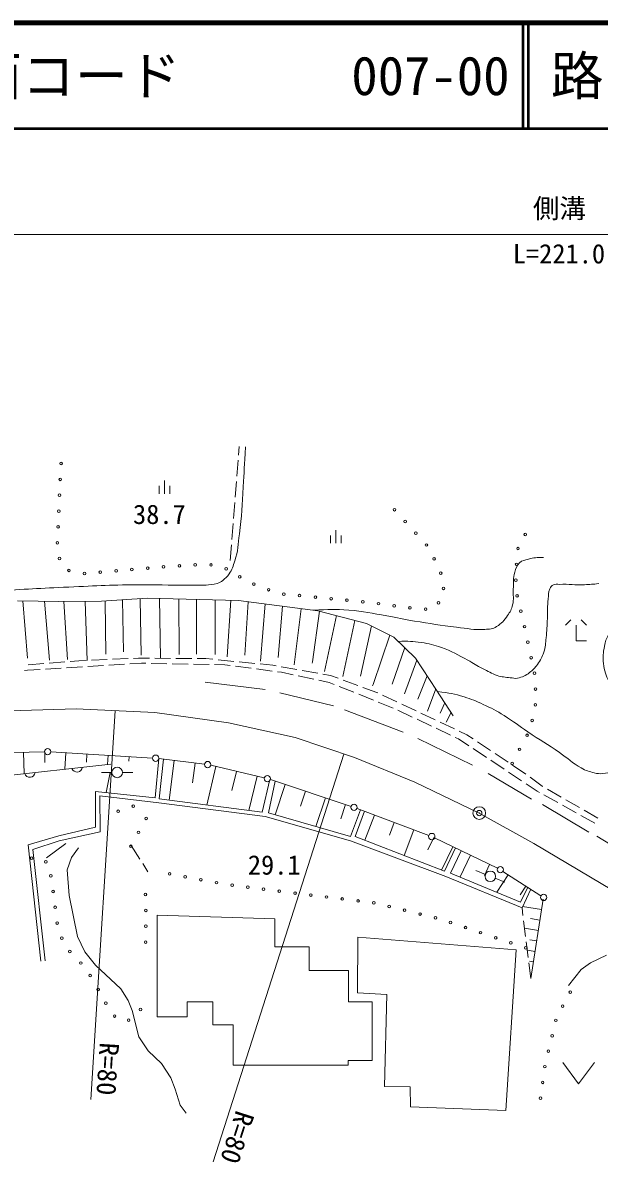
# Model space of a CAD drawing. Units: millimetres at full size, sheet at 1:1000; details may follow other scales. Extents: x 40000 to 680000, y 20000 to 380000.
# Drawn here: x 130460 to 184958, y 272259 to 380000 of the extents above; entities that cross this region are included whole.
import ezdxf
from ezdxf.enums import TextEntityAlignment as Align

# ---------------------------------------------------------------- set-up
doc = ezdxf.new("R2010")
doc.units = ezdxf.units.MM
doc.header["$LTSCALE"] = 1000
doc.header["$PDMODE"] = 32
doc.header["$PDSIZE"] = 500
doc.linetypes.add('CHAIN', pattern=[18.5, 12, -1.5, 3.5, -1.5])
for name, color, linetype, lineweight in [('M-BGD', 7, 'Continuous', 13), ('M-BMK', 2, 'CHAIN', 13), ('M-BMK-SRVR', 3, 'Continuous', 13), ('M-STR-HTXT', 7, 'Continuous', 13), ('M-TTL', 2, 'Continuous', 140), ('M-TTL-LINE', 7, 'Continuous', 50)]:
    doc.layers.add(name, color=color, linetype=linetype, lineweight=lineweight)
doc.layers.add('M-BGD-HTXT', color=7, linetype='Continuous')
doc.layers.add('M-TTL-TXT', color=7, linetype='Continuous')
doc.styles.add('ＭＳ ゴシック', font='')
doc.styles.get('ＭＳ ゴシック').set_extended_font_data('MS Gothic')

msp = doc.modelspace()

# ---------------------------------------------------------------- linework, layer by layer
at = {"layer": 'M-BGD'}
for p, q in [((150865, 339163), (150930, 339968)), ((150705, 337170), (150825, 338665)), ((143362, 336255), (143362, 335505)), ((143862, 335505), (143862, 336755)), ((144362, 336255), (144362, 335505)), ((150545, 335176), (150665, 336671)), ((150385, 333182), (150505, 334678)), ((150225, 331189), (150345, 332684)), ((160056, 330826), (160056, 332076)), ((159556, 331576), (159556, 330826)), ((160556, 331576), (160556, 330826)), ((150065, 329195), (150185, 330690)), ((133856, 325326), (129961, 325398)), ((130461, 325389), (130916, 319981)), ((142217, 325627), (137907, 325346)), ((139885, 325475), (139969, 320566)), ((141544, 325583), (141643, 320243)), ((150868, 325429), (142217, 325627)), ((143387, 325600), (143475, 319962)), ((145205, 325559), (145240, 320318)), ((146868, 325521), (146871, 320349)), ((148641, 325480), (148644, 320309)), ((150119, 325447), (149779, 320089)), ((158356, 324443), (150868, 325429)), ((132510, 325351), (132993, 319797)), ((137907, 325346), (133856, 325326)), ((134327, 325328), (134696, 319852)), ((136363, 325338), (136545, 319759)), ((138238, 325368), (138324, 320358)), ((151783, 325309), (151461, 320255)), ((153371, 325099), (152947, 319705)), ((155008, 324884), (154608, 320027)), ((156113, 319345), (156789, 324649)), ((157847, 319636), (158526, 324399)), ((162967, 323259), (158356, 324443)), ((159000, 318701), (160122, 323990)), ((160713, 318255), (161867, 323541)), ((165543, 321971), (162967, 323259)), ((182266, 323606), (181766, 323106)), ((183766, 323106), (183266, 323606)), ((162375, 318286), (163415, 323035)), ((163594, 317476), (165170, 322158)), ((182766, 321606), (182766, 323106)), ((167579, 319987), (165543, 321971)), ((183766, 321606), (182766, 321606)), ((165380, 317524), (166566, 320974)), ((132104, 318914), (130890, 318840)), ((130957, 319340), (132453, 319459)), ((134101, 319035), (132603, 318944)), ((132951, 319499), (134446, 319619)), ((136097, 319156), (134600, 319065)), ((134945, 319659), (135743, 319723)), ((135743, 319723), (136441, 319754)), ((138093, 319277), (136596, 319186)), ((136941, 319777), (138439, 319844)), ((140090, 319398), (138592, 319307)), ((138939, 319867), (140437, 319934)), ((141686, 319494), (140589, 319428)), ((140937, 319956), (141398, 319977)), ((141398, 319977), (142436, 319970)), ((142087, 319487), (141686, 319494)), ((144086, 319452), (142587, 319478)), ((142936, 319966), (144436, 319955)), ((146086, 319416), (144586, 319443)), ((144936, 319951), (146436, 319940)), ((148086, 319380), (146586, 319407)), ((146936, 319937), (147777, 319931)), ((147777, 319931), (148433, 319866)), ((149553, 319354), (148586, 319371)), ((148931, 319817), (150423, 319669)), ((150081, 319284), (149553, 319354)), ((152063, 319018), (150576, 319217)), ((150921, 319620), (152414, 319473)), ((154046, 318753), (152559, 318952)), ((152911, 319423), (154086, 319307)), ((154086, 319307), (154401, 319252)), ((154893, 319165), (156370, 318904)), ((157816, 319491), (157847, 319636)), ((166564, 316617), (167723, 319770)), ((169583, 316965), (167579, 319987)), ((130890, 318840), (130608, 318815)), ((154912, 318637), (154541, 318687)), ((156014, 318406), (154912, 318637)), ((157971, 317994), (156503, 318303)), ((156863, 318817), (158340, 318556)), ((159430, 317687), (158460, 317891)), ((158832, 318469), (159554, 318341)), ((159554, 318341), (160274, 318078)), ((160744, 317906), (162152, 317389)), ((167797, 316084), (168692, 318308)), ((147713, 317718), (153384, 317012)), ((159902, 317496), (159430, 317687)), ((161756, 316746), (160365, 317309)), ((162621, 317217), (163932, 316737)), ((163524, 317365), (163594, 317476)), ((168738, 314970), (169500, 317091)), ((171162, 314535), (169583, 316965)), ((154765, 316700), (159823, 315485)), ((163610, 315997), (162219, 316559)), ((163932, 316737), (164026, 316693)), ((165464, 315247), (164074, 315809)), ((164479, 316480), (165836, 315842)), ((169936, 314762), (170367, 315758)), ((160892, 315101), (166428, 312993)), ((167281, 314411), (165924, 315051)), ((166289, 315630), (167647, 314992)), ((168099, 314779), (169457, 314141)), ((170483, 313917), (170971, 314829)), ((169089, 313557), (167733, 314197)), ((169909, 313929), (171267, 313291)), ((170898, 312703), (169541, 313344)), ((171659, 312344), (171350, 312490)), ((171719, 313078), (172454, 312733)), ((172454, 312733), (173027, 312351)), ((167799, 312390), (172971, 309877)), ((172624, 311704), (171659, 312344)), ((174291, 310598), (173041, 311427)), ((173443, 312074), (174692, 311243)), ((127088, 311016), (132512, 311137)), ((130537, 311093), (130582, 309058)), ((132536, 311138), (132559, 310120)), ((133111, 311126), (142722, 310539)), ((134533, 311038), (134437, 309485)), ((136529, 310915), (136481, 310139)), ((138525, 310793), (138472, 309932)), ((140522, 310670), (140495, 310240)), ((142982, 306781), (143319, 310484)), ((143319, 310484), (147646, 309955)), ((143768, 310429), (143363, 306686)), ((144761, 310308), (144303, 306564)), ((175958, 309493), (174708, 310322)), ((175108, 310966), (176357, 310135)), ((146746, 310065), (146517, 308193)), ((148716, 309736), (147859, 306100)), ((148236, 309850), (153291, 308658)), ((150662, 309278), (150234, 307459)), ((177624, 308388), (176374, 309217)), ((176773, 309858), (178021, 309026)), ((138885, 309177), (137899, 309177)), ((138342, 307276), (138727, 309177)), ((139885, 309177), (140870, 309177)), ((152609, 308819), (151846, 305579)), ((153086, 305418), (153819, 308511)), ((154328, 308343), (153688, 305369)), ((153868, 308495), (161496, 305969)), ((174446, 309077), (178548, 306647)), ((178422, 308727), (179557, 307873)), ((137321, 304008), (137342, 307383)), ((137342, 307383), (142982, 306781)), ((155277, 308028), (154335, 305182)), ((157176, 307400), (156704, 305977)), ((179106, 307405), (178041, 308111)), ((179300, 307297), (179106, 307405)), ((179557, 307873), (179626, 307834)), ((180061, 307586), (181364, 306845)), ((137744, 306981), (143311, 306290)), ((137760, 303578), (137744, 306981)), ((143311, 306290), (153379, 305003)), ((143363, 306686), (153086, 305418)), ((159074, 306771), (158180, 304071)), ((160973, 306143), (160526, 304792)), ((179587, 306138), (183980, 303521)), ((181047, 306323), (179737, 307053)), ((182794, 305349), (181484, 306080)), ((181799, 306598), (183103, 305856)), ((153379, 305003), (161458, 302709)), ((153688, 305369), (161438, 303129)), ((161438, 303129), (162381, 305650)), ((162763, 305506), (161881, 303122)), ((162062, 305769), (168847, 303223)), ((163699, 305155), (162802, 302764)), ((184541, 304376), (183231, 305106)), ((183538, 305609), (184841, 304867)), ((133852, 303196), (137321, 304008)), ((165572, 304452), (165123, 303257)), ((130965, 302347), (133852, 303196)), ((133893, 302705), (137760, 303578)), ((161881, 303122), (170318, 299844)), ((167444, 303749), (166531, 301316)), ((169309, 303030), (168744, 301859)), ((169398, 302987), (175338, 300117)), ((184728, 303157), (189401, 300301)), ((132173, 291341), (130965, 302347)), ((131417, 301894), (133893, 302705)), ((132570, 291384), (131417, 301894)), ((134527, 302460), (132689, 301100)), ((135737, 302062), (135058, 301155)), ((140721, 302261), (141528, 300996)), ((161458, 302709), (170466, 299346)), ((171110, 302159), (170043, 299951)), ((170318, 299844), (171357, 302040)), ((171891, 301782), (170910, 299667)), ((135058, 301155), (134650, 299964)), ((172792, 301347), (171802, 299299)), ((134650, 299964), (134858, 297548)), ((141797, 300575), (142291, 299800)), ((170910, 299667), (177525, 296936)), ((174199, 299543), (173282, 299904)), ((174593, 300477), (174098, 299453)), ((175861, 299825), (179453, 297530)), ((170466, 299346), (177661, 296394)), ((175130, 299177), (176047, 298816)), ((176343, 299517), (175285, 297861)), ((134858, 297548), (135630, 293690)), ((178029, 298440), (177500, 297612)), ((177525, 296936), (178196, 298333)), ((178480, 298152), (177661, 296394)), ((177751, 295662), (177661, 296394)), ((179515, 296218), (177712, 296504)), ((178485, 289708), (179671, 297206)), ((143155, 286083), (143155, 295695)), ((143155, 295695), (154300, 295339)), ((154300, 295339), (154300, 292694)), ((179359, 295231), (178458, 295373)), ((177996, 293677), (177813, 295166)), ((179203, 294243), (177901, 294449)), ((135630, 293690), (136315, 292225)), ((162097, 288355), (162125, 293610)), ((162125, 293610), (177101, 292415)), ((178241, 291692), (178057, 293181)), ((179046, 293255), (178396, 293358)), ((136315, 292225), (137343, 290979)), ((154300, 292694), (157551, 292694)), ((157551, 292694), (157551, 290479)), ((177101, 292415), (176143, 277226)), ((178890, 292268), (178155, 292384)), ((137343, 290979), (139742, 288725)), ((178485, 289708), (178302, 291196)), ((178734, 291280), (178367, 291338)), ((183256, 290560), (184134, 291200)), ((184134, 291200), (185637, 291913)), ((157551, 290479), (161262, 290479)), ((161262, 290479), (161262, 287508)), ((182065, 289049), (183256, 290560)), ((139742, 288725), (140428, 287635)), ((164887, 288194), (162097, 288355)), ((164644, 279519), (164887, 288194)), ((140428, 287635), (140791, 286679)), ((140791, 286679), (141446, 284187)), ((148420, 287506), (146001, 287506)), ((146001, 287506), (146001, 286083)), ((148420, 285325), (148420, 287506)), ((161262, 287508), (163506, 287508)), ((163506, 287508), (163506, 281949)), ((146001, 286083), (143155, 286083)), ((150363, 285325), (148420, 285325)), ((150363, 281513), (150363, 285325)), ((141446, 284187), (142308, 282878)), ((142308, 282878), (143575, 281663)), ((143575, 281663), (144468, 280313)), ((161226, 281513), (150363, 281513)), ((163506, 281949), (161226, 281949)), ((161226, 281949), (161226, 281513)), ((181508, 281758), (183008, 279758)), ((183008, 279758), (184508, 281758)), ((144468, 280313), (144873, 279253)), ((144873, 279253), (145351, 277727)), ((167076, 279462), (164644, 279519)), ((167118, 277588), (167076, 279462)), ((145351, 277727), (145901, 276989)), ((176143, 277226), (167118, 277588))]:
    msp.add_line(p, q, dxfattribs=at)
msp.add_lwpolyline([(80414, 297817), (87499, 300993), (93294, 302909), (104511, 305791), (112814, 307817), (115385, 307521), (127957, 308767), (138784, 309967)], dxfattribs=at)
for centre, radius in [((134076, 338365), 125), ((134005, 336867), 125), ((133935, 335368), 125), ((165600, 334001), 125), ((133864, 333870), 125), ((166606, 332889), 125), ((133793, 332372), 125), ((167613, 331777), 125), ((133725, 330873), 125), ((168619, 330664), 125), ((177971, 331655), 125), ((177279, 330324), 125), ((133939, 329389), 125), ((143767, 328602), 125), ((145264, 328697), 125), ((146761, 328789), 125), ((148255, 328780), 125), ((169341, 329364), 125), ((177152, 328838), 125), ((134823, 328270), 125), ((136293, 327977), 125), ((137788, 328102), 125), ((139283, 328227), 125), ((140777, 328352), 125), ((142272, 328477), 125), ((149681, 328416), 125), ((150970, 327649), 125), ((169970, 328003), 125), ((152305, 326976), 125), ((153706, 326439), 125), ((170238, 326569), 125), ((177071, 327340), 125), ((155136, 326027), 125), ((156629, 325882), 125), ((158122, 325737), 125), ((159615, 325592), 125), ((161108, 325447), 125), ((162601, 325301), 125), ((177190, 325862), 125), ((164090, 325121), 125), ((165576, 324921), 125), ((167063, 324720), 125), ((168550, 324596), 125), ((169768, 325202), 125), ((177553, 324407), 125), ((177905, 322949), 125), ((178217, 321481), 125), ((178528, 320014), 125), ((178840, 318547), 125), ((178936, 317058), 125), ((178919, 315558), 125), ((178619, 314095), 125), ((178135, 312686), 125), ((132812, 311144), 300), ((177434, 311360), 125), ((143021, 310521), 300), ((139385, 309177), 500), ((147944, 309918), 300), ((176733, 310034), 125), ((153583, 308589), 300), ((140906, 305985), 125), ((161781, 305875), 300), ((139485, 305505), 125), ((142117, 304835), 125), ((141402, 303517), 125), ((169127, 303117), 300), ((140687, 302198), 125), ((131294, 301080), 125), ((132629, 300734), 125), ((133120, 299409), 125), ((144346, 299597), 125), ((174665, 299360), 500), ((175608, 299986), 300), ((145820, 299319), 125), ((147294, 299040), 125), ((148768, 298762), 125), ((150248, 298525), 125), ((151737, 298339), 125), ((133320, 297923), 125), ((142049, 297646), 125), ((153225, 298153), 125), ((154713, 297966), 125), ((156202, 297780), 125), ((157690, 297594), 125), ((159179, 297408), 125), ((179705, 297369), 300), ((133519, 296436), 125), ((160667, 297222), 125), ((162156, 297036), 125), ((163644, 296850), 125), ((165104, 296511), 125), ((142090, 296146), 125), ((166561, 296155), 125), ((168018, 295798), 125), ((169475, 295441), 125), ((133719, 294949), 125), ((142090, 294647), 125), ((170906, 294994), 125), ((172328, 294516), 125), ((173749, 294038), 125), ((134159, 293519), 125), ((142077, 293147), 125), ((175171, 293560), 125), ((176593, 293082), 125), ((134911, 292262), 125), ((178015, 292604), 125), ((135943, 291172), 125), ((136836, 289981), 125), ((137577, 288677), 125), ((182224, 288417), 125), ((138319, 287373), 125), ((141591, 286773), 125), ((181504, 287101), 125), ((139146, 286162), 125), ((140470, 285778), 125), ((180857, 285757), 125), ((180502, 284299), 125), ((180147, 282842), 125), ((179823, 281379), 125), ((179613, 279893), 125), ((179402, 278408), 125)]:
    msp.add_circle(centre, radius, dxfattribs=at)
for centre in [(135594, 309726), (131122, 309231)]:
    msp.add_arc(centre, 512, 199.00248, 353.64171, dxfattribs=at)
for points, knots in [([(87753, 325090), (89263, 325295), (89696, 325337), (90947, 325433), (92846, 325578), (93918, 325568), (95823, 325526), (98089, 325476), (99354, 325337), (101618, 325215), (103948, 325088), (105252, 324960), (107584, 324887), (109987, 324813), (111337, 324750), (113738, 324856), (116410, 324974), (117903, 325127), (120561, 325417), (122155, 325591), (123035, 325792), (124627, 325978), (125927, 326129), (126657, 326189), (127961, 326289), (130629, 326496), (132127, 326576), (134800, 326694), (137501, 326814), (139014, 326894), (141717, 326913), (143671, 326926), (144765, 326827), (146718, 326866), (147548, 326882), (148035, 326820), (148837, 327037), (149063, 327099), (149182, 327174), (149366, 327318), (149634, 327527), (149770, 327669), (149974, 327941), (150284, 328355), (150340, 328665), (150504, 329156), (150824, 330116), (150809, 330707), (150940, 331711), (151166, 333442), (151185, 334424), (151298, 336166), (151394, 337638), (151418, 338113), (151501, 339936)], [0, 0, 0, 0, 1, 1, 1, 2, 2, 2, 3, 3, 3, 4, 4, 4, 5, 5, 5, 6, 6, 6, 7, 7, 7, 8, 8, 8, 9, 9, 9, 10, 10, 10, 11, 11, 11, 12, 12, 12, 13, 13, 13, 14, 14, 14, 15, 15, 15, 16, 16, 16, 17, 17, 17, 18, 18, 18, 18]), ([(157898, 324503), (159470, 324582), (159962, 324600), (161279, 324510), (162699, 324412), (163479, 324203), (164883, 323970), (165905, 323800), (166468, 323648), (167490, 323482), (169040, 323230), (169908, 323079), (171468, 322900), (172511, 322781), (173100, 322618), (174147, 322692), (174592, 322724), (174889, 322704), (175259, 322952), (175737, 323273), (175979, 323520), (176297, 324001), (176536, 324361), (176676, 324578), (176775, 324998), (176909, 325567), (176801, 325910), (176837, 326494), (176876, 327118), (176798, 327489), (176973, 328090), (177084, 328467), (177146, 328718), (177435, 328985), (177692, 329222), (177927, 329227), (178261, 329331), (178793, 329497), (179040, 329476), (179678, 329488)], [0, 0, 0, 0, 1, 1, 1, 2, 2, 2, 3, 3, 3, 4, 4, 4, 5, 5, 5, 6, 6, 6, 7, 7, 7, 8, 8, 8, 9, 9, 9, 10, 10, 10, 11, 11, 11, 12, 12, 12, 13, 13, 13, 13]), ([(165962, 321563), (166963, 321571), (167294, 321580), (168134, 321450), (168890, 321333), (169313, 321231), (170038, 320986), (171060, 320640), (171566, 320278), (172523, 319781), (173085, 319490), (173376, 319286), (173936, 318992), (174461, 318717), (174747, 318535), (175307, 318341), (175774, 318180), (176062, 318181), (176553, 318126), (176812, 318098), (176965, 318024), (177218, 318085), (177703, 318201), (177987, 318305), (178381, 318611), (178709, 318866), (178874, 319041), (179115, 319380), (179411, 319796), (179552, 320056), (179724, 320536), (179907, 321043), (179879, 321364), (179939, 321900), (180018, 322606), (180020, 323005), (180057, 323714), (180094, 324436), (180048, 324845), (180133, 325563), (180177, 325941), (180124, 326186), (180299, 326525), (180388, 326697), (180449, 326818), (180624, 326899), (180826, 326992), (180970, 326938), (181192, 326947), (182124, 326985), (182649, 326867), (183581, 326913), (184112, 326939), (184296, 326949), (184938, 327017)], [0, 0, 0, 0, 1, 1, 1, 2, 2, 2, 3, 3, 3, 4, 4, 4, 5, 5, 5, 6, 6, 6, 7, 7, 7, 8, 8, 8, 9, 9, 9, 10, 10, 10, 11, 11, 11, 12, 12, 12, 13, 13, 13, 14, 14, 14, 15, 15, 15, 16, 16, 16, 17, 17, 17, 18, 18, 18, 18]), ([(169673, 316827), (170842, 316658), (171226, 316621), (172179, 316321), (172907, 316092), (173306, 315929), (174000, 315608), (174792, 315243), (175223, 315007), (175966, 314549), (176874, 313989), (177337, 313605), (178223, 313012), (179378, 312239), (180046, 311839), (181193, 311056), (182009, 310499), (182402, 310090), (183260, 309602), (183709, 309346), (183994, 309255), (184496, 309135), (184797, 309062), (184977, 309043), (185285, 309072), (185651, 309107), (185881, 309108), (186199, 309290), (186557, 309495), (186647, 309760), (186864, 310111), (187136, 310551), (187264, 310825), (187394, 311326), (187532, 311857), (187530, 312180), (187498, 312728), (187466, 313271), (187398, 313573), (187272, 314102), (187095, 314850), (186932, 315254), (186656, 315971), (186264, 316993), (185909, 317512), (185555, 318547), (185438, 318889), (185411, 319095), (185368, 319454), (185293, 320094), (185325, 320471), (185458, 321102), (185553, 321545), (185589, 321826), (185860, 322189), (185986, 322357), (186089, 322440), (186282, 322521), (186515, 322618), (186668, 322608), (186919, 322618), (187731, 322650), (188184, 322533), (188997, 322521), (190006, 322507), (190352, 322534), (191579, 322604)], [0, 0, 0, 0, 1, 1, 1, 2, 2, 2, 3, 3, 3, 4, 4, 4, 5, 5, 5, 6, 6, 6, 7, 7, 7, 8, 8, 8, 9, 9, 9, 10, 10, 10, 11, 11, 11, 12, 12, 12, 13, 13, 13, 14, 14, 14, 15, 15, 15, 16, 16, 16, 17, 17, 17, 18, 18, 18, 19, 19, 19, 20, 20, 20, 21, 21, 21, 22, 22, 22, 22])]:
    msp.add_open_spline(points, degree=3, knots=knots, dxfattribs=at)
at = {"layer": 'M-BMK'}
for p, q in [((123508, 314850), (135519, 315177)), ((135519, 315177), (142950, 314826)), ((142950, 314826), (149914, 313868)), ((149914, 313868), (156200, 312489)), ((156200, 312489), (161832, 310573)), ((161832, 310573), (167520, 308244)), ((167520, 308244), (173617, 305336)), ((173617, 305336), (178770, 302474)), ((178770, 302474), (190453, 295522))]:
    msp.add_line(p, q, dxfattribs=at)
at = {"layer": 'M-BMK-SRVR'}
msp.add_circle((173617, 305336), 600, dxfattribs=at)
msp.add_point((173617, 305336), dxfattribs=at)
at = {"layer": 'M-STR-HTXT'}
for p, q in [((75842, 360000), (286460, 360000)), ((139189, 315004), (136879, 278264)), ((160821, 310917), (148465, 272388))]:
    msp.add_line(p, q, dxfattribs=at)
at = {"layer": 'M-TTL'}
msp.add_line((680000, 380000), (40000, 380000), dxfattribs=at)
at = {"layer": 'M-TTL-LINE'}
for p, q in [((177750, 380000), (177750, 370000)), ((178250, 380000), (178250, 370000)), ((40000, 370000), (680000, 370000))]:
    msp.add_line(p, q, dxfattribs=at)

# ---------------------------------------------------------------- texts
at = {"layer": 'M-BGD-HTXT', "style": 'ＭＳ ゴシック'}
for s, p in [('38.7', (143374, 332097)), ('29.1', (154235, 298973))]:
    msp.add_text(s, height=1833, dxfattribs=at).set_placement(p, align=Align.BOTTOM_CENTER)
at = {"layer": 'M-STR-HTXT', "style": 'ＭＳ ゴシック'}
for s, p in [('側溝', (181195, 361000)), ('L=221.0', (181151, 356717))]:
    msp.add_text(s, height=1833, dxfattribs=at).set_placement(p, align=Align.BOTTOM_CENTER)
for rotation, p in [(266.402, (138499, 281160)), (252.219, (150749, 274692))]:
    msp.add_text('R=80', height=1833, rotation=rotation, dxfattribs=at).set_placement(p, align=Align.MIDDLE_CENTER)
at = {"layer": 'M-TTL-TXT', "style": 'ＭＳ ゴシック'}
for s, p in [('図面コード', (120380, 375000)), ('路 線 名', (180380, 375000)), ('007-00', (161521, 375000))]:
    msp.add_text(s, height=3666, dxfattribs=at).set_placement(p, align=Align.MIDDLE_LEFT)

doc.saveas('drawing.dxf')
